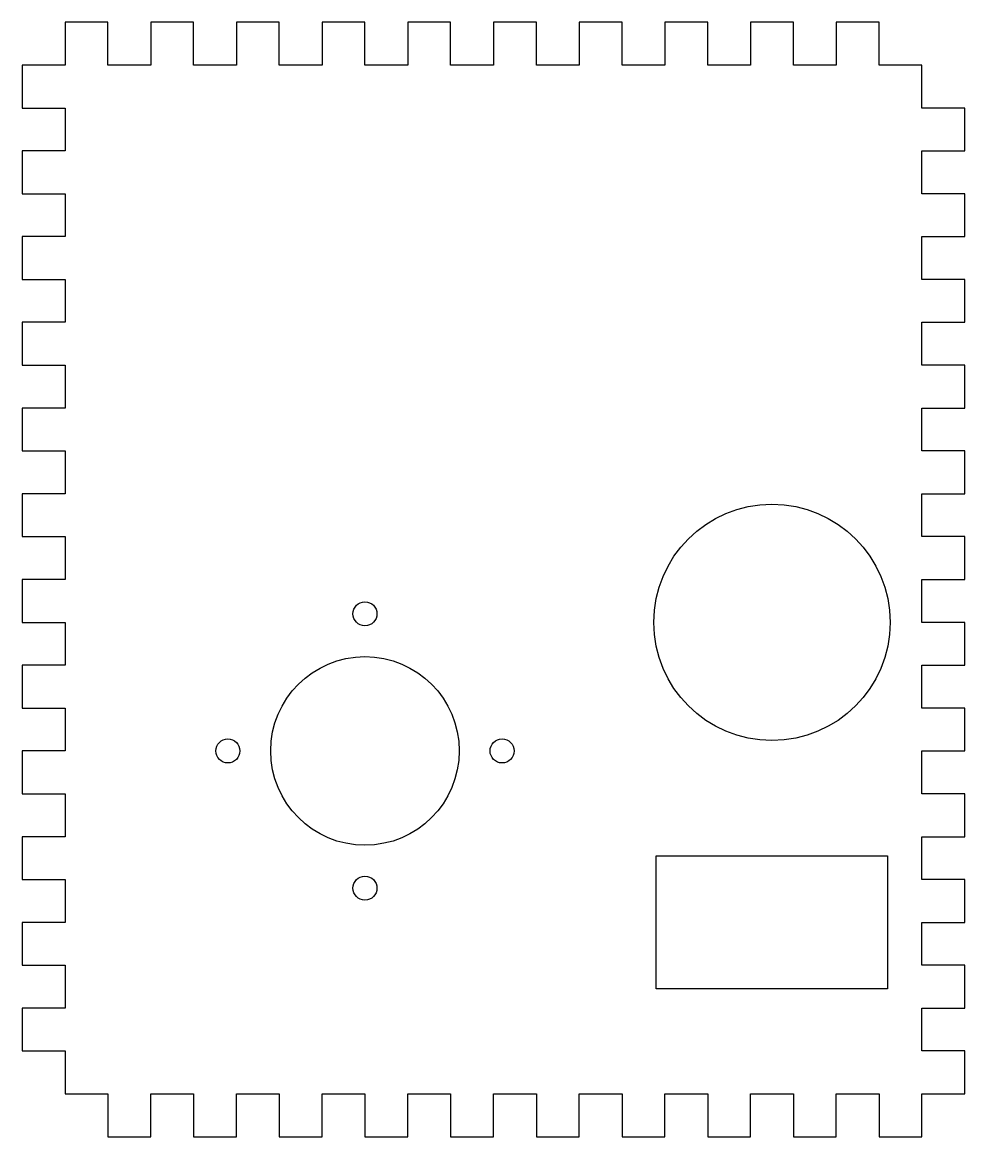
# Model space of a CAD drawing. Header units: millimetres. Extents: x 0 to 110, y 0 to 130.
import ezdxf

# ---------------------------------------------------------------- set-up
doc = ezdxf.new("R2010")
doc.units = ezdxf.units.MM

msp = doc.modelspace()

# ---------------------------------------------------------------- linework, layer by layer
for points in [[(55, 0), (55, 5), (60, 5), (60, 0), (65, 0), (65, 5), (70, 5), (70, 0), (75, 0), (75, 5), (80, 5), (80, 0), (85, 0), (85, 5), (90, 5), (90, 0), (95, 0), (95, 5), (100, 5), (100, 0), (105, 0), (105, 5), (110, 5), (110, 10), (105, 10), (105, 15), (110, 15), (110, 20), (105, 20), (105, 25), (110, 25), (110, 30), (105, 30), (105, 35), (110, 35), (110, 40), (105, 40), (105, 45), (110, 45), (110, 50), (105, 50), (105, 55), (110, 55), (110, 60), (105, 60), (105, 65), (110, 65), (110, 70), (105, 70), (105, 75), (110, 75), (110, 80), (105, 80), (105, 85), (110, 85), (110, 90), (105, 90), (105, 95), (110, 95), (110, 100), (105, 100), (105, 105), (110, 105), (110, 110), (105, 110), (105, 115), (110, 115), (110, 120), (105, 120), (105, 125), (100, 125), (100, 130), (95, 130), (95, 125), (90, 125), (90, 130), (85, 130), (85, 125), (80, 125), (80, 130), (75, 130), (75, 125), (70, 125), (70, 130), (65, 130), (65, 125), (60, 125), (60, 130), (55, 130), (55, 125), (50, 125), (50, 130), (45, 130), (45, 125), (40, 125), (40, 130), (35, 130), (35, 125), (30, 125), (30, 130), (25, 130), (25, 125), (20, 125), (20, 130), (15, 130), (15, 125), (10, 125), (10, 130), (5, 130), (5, 125), (0, 125), (0, 120), (5, 120), (5, 115), (0, 115), (0, 110), (5, 110), (5, 105), (0, 105), (0, 100), (5, 100), (5, 95), (0, 95), (0, 90), (5, 90), (5, 85), (0, 85), (0, 80), (5, 80), (5, 75), (0, 75), (0, 70), (5, 70), (5, 65), (0, 65), (0, 60), (5, 60), (5, 55), (0, 55), (0, 50), (5, 50), (5, 45), (0, 45), (0, 40), (5, 40), (5, 35), (0, 35), (0, 30), (5, 30), (5, 25), (0, 25), (0, 20), (5, 20), (5, 15), (0, 15), (0, 10), (5, 10), (5, 5), (10, 5), (10, 0), (15, 0), (15, 5), (20, 5), (20, 0), (25, 0), (25, 5), (30, 5), (30, 0), (35, 0), (35, 5), (40, 5), (40, 0), (45, 0), (45, 5), (50, 5), (50, 0)], [(74, 17.25), (74, 32.75), (101, 32.75), (101, 17.25)]]:
    msp.add_lwpolyline(points, close=True)
for centre, radius in [((87.5, 60), 13.79), ((40, 61), 1.4), ((40, 45), 11), ((24, 45), 1.4), ((56, 45), 1.4), ((40, 29), 1.4)]:
    msp.add_circle(centre, radius)

doc.saveas('drawing.dxf')
